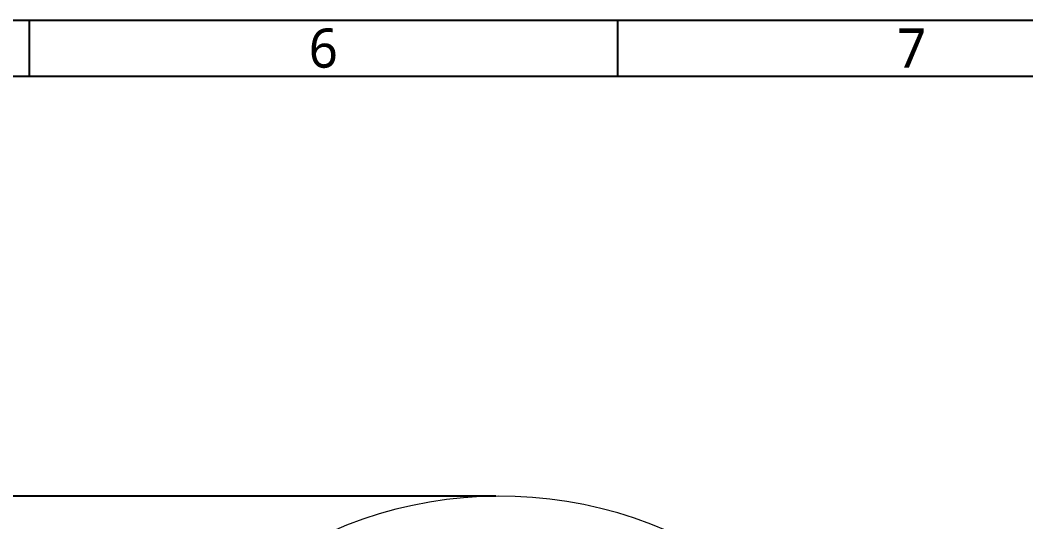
# Model space of a CAD drawing. Header units: millimetres. Extents: x 5828 to 6704, y 123 to 421.
# Drawn here: x 6545.3 to 6635.1, y 375.8 to 420.6 of the extents above; entities that cross this region are included whole.
import ezdxf
from ezdxf.enums import TextEntityAlignment as Align

# ---------------------------------------------------------------- set-up
doc = ezdxf.new("R2010")
doc.units = ezdxf.units.MM
for name, color, linetype in [('尺寸标注', 7, 'Continuous'), ('模板', 7, 'Continuous'), ('运动范围', 7, 'Continuous')]:
    doc.layers.add(name, color=color, linetype=linetype)
doc.styles.add('微软雅黑', font='msyh.ttc', dxfattribs={"height": 1.5})
doc.dimstyles.new('尺寸标注_1_15比例', dxfattribs={"dimtxt": 1.5, "dimasz": 1.25, "dimexe": 0.5, "dimexo": 0.4, "dimgap": 0.5, "dimtad": 1, "dimdec": 1, "dimlfac": 15, "dimdsep": 46, "dimtxsty": '微软雅黑', "dimcen": 0.09, "dimadec": 0, "dimazin": 0, "dimtp": 0.01, "dimtm": 0.01, "dimtfac": 1, "dimtdec": 1, "dimtofl": 0, "dimtmove": 0, "dimatfit": 3, "dimfxl": 1, "dimtolj": 1, "dimarcsym": 0})

# ---------------------------------------------------------------- blocks, each defined once
blk = doc.blocks.new('图纸页')
at = {"layer": '模板', "color": 2}
for p, q in [((6546.156, 420.623), (6546.156, 415.623)), ((6598.656, 420.623), (6598.656, 415.623))]:
    blk.add_line(p, q, dxfattribs=at)
for points in [[(6283.656, 123.623), (6283.656, 420.623), (6703.656, 420.623), (6703.656, 123.623)], [(6308.656, 128.623), (6308.656, 415.623), (6698.656, 415.623), (6698.656, 128.623)]]:
    blk.add_lwpolyline(points, close=True, dxfattribs=at)
at = {"layer": '模板', "color": 2, "style": '微软雅黑'}
for s, p in [('6', (6572.406, 418.123)), ('7', (6624.906, 418.123))]:
    blk.add_text(s, height=3.5, dxfattribs=at).set_placement(p, align=Align.MIDDLE_CENTER)
for tag, height, p in [('编号', 4, (6669.32, 150.508)), ('当前页', 1.667, (6668.109, 141.186)), ('总页数', 1.667, (6673.318, 141.186)), ('比例', 1.667, (6628.656, 133.623))]:
    blk.add_attdef(tag, text='', height=height, dxfattribs=at).set_placement(p, align=Align.MIDDLE)
blk = doc.blocks.new('*D797')
at = {"layer": 'Defpoints', "color": 0}
for p in [(6541.837, 378.118), (6588.187, 378.118), (6595.12, 318.74)]:
    blk.add_point(p, dxfattribs=at)
at = {"layer": '尺寸标注', "color": 0, "lineweight": -2}
for p, q in [((6587.787, 378.118), (6541.337, 378.118)), ((6541.837, 319.99), (6541.837, 376.868)), ((6594.72, 318.74), (6541.337, 318.74))]:
    blk.add_line(p, q, dxfattribs=at)
at = {"layer": '尺寸标注', "color": 0}
for points in [[(6542.045, 376.868), (6541.629, 376.868), (6541.837, 378.118)], [(6541.629, 319.99), (6542.045, 319.99), (6541.837, 318.74)]]:
    blk.add_solid(points, dxfattribs=at)
at = {"layer": '尺寸标注', "color": 0, "insert": (6540.562, 347.113), "char_height": 1.5, "attachment_point": 5, "rotation": 90, "style": '微软雅黑'}
blk.add_mtext('\\A1;890.7', dxfattribs=at)

msp = doc.modelspace()

# ---------------------------------------------------------------- linework, layer by layer
at = {"layer": '运动范围', "color": 0, "linetype": 'Continuous', "lineweight": 0}
msp.add_arc((6588.1866, 340.7401), 37.378, 340.001728, 209.999056, dxfattribs=at)

# ---------------------------------------------------------------- block references
at = {"layer": '模板'}
msp.add_blockref('图纸页', (0, 0), dxfattribs=at)

# ---------------------------------------------------------------- dimensions: what is measured, and where the dimension line sits
at = {"layer": '尺寸标注'}
dim = msp.add_linear_dim(base=(6541.8372, 378.1181), p1=(6595.1201, 318.7401), p2=(6588.1866, 378.1181), angle=90, dimstyle='尺寸标注_1_15比例', dxfattribs=at)
dim.commit()
dim.dimension.update_dxf_attribs({"geometry": '*D797', "text_midpoint": (6541.8372, 347.1133), "dimtype": 160})

doc.saveas('drawing.dxf')
